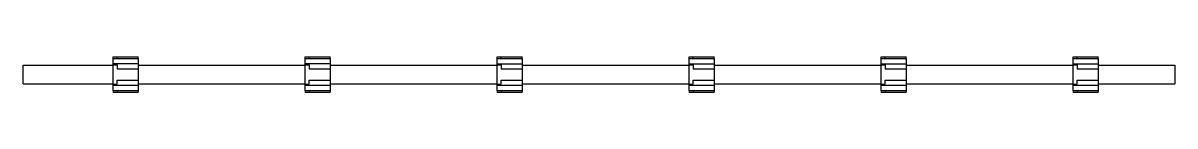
# Model space of a CAD drawing. Header units: millimetres. Extents: x -245 to 2755, y -46 to 46.
import ezdxf

# ---------------------------------------------------------------- set-up
doc = ezdxf.new("R2010")
doc.units = ezdxf.units.MM
doc.header["$MEASUREMENT"] = 0
doc.layers.add('KwikScaf Matrix', color=7, linetype='Continuous')

# ---------------------------------------------------------------- blocks, each defined once
blk = doc.blocks.new('109030xz')
at = {"layer": 'KwikScaf Matrix', "color": 0, "extrusion": (0, 1, 2.22045e-16)}
for p, q in [((-10, 42), (-10, 46)), ((-10, 46), (0, 46)), ((-10, 27.7), (-10, 42)), ((-10, 42), (0, 42)), ((0, 42), (0, 46)), ((0, 46), (55, 46)), ((0, 42), (55, 42)), ((55, 42), (55, 46)), ((55, 42), (55, 27.7)), ((490, 42), (490, 46)), ((490, 46), (500, 46)), ((490, 27.7), (490, 42)), ((490, 42), (500, 42)), ((500, 42), (500, 46)), ((500, 46), (555, 46)), ((500, 42), (555, 42)), ((555, 42), (555, 46)), ((555, 42), (555, 27.7)), ((990, 42), (990, 46)), ((990, 46), (1000, 46)), ((990, 27.7), (990, 42)), ((990, 42), (1000, 42)), ((1000, 42), (1000, 46)), ((1000, 46), (1055, 46)), ((1000, 42), (1055, 42)), ((1055, 42), (1055, 46)), ((1055, 42), (1055, 27.7)), ((1490, 42), (1490, 46)), ((1490, 46), (1500, 46)), ((1490, 27.7), (1490, 42)), ((1490, 42), (1500, 42)), ((1500, 42), (1500, 46)), ((1500, 46), (1555, 46)), ((1500, 42), (1555, 42)), ((1555, 42), (1555, 46)), ((1555, 42), (1555, 27.7)), ((1990, 42), (1990, 46)), ((1990, 46), (2000, 46)), ((1990, 27.7), (1990, 42)), ((1990, 42), (2000, 42)), ((2000, 42), (2000, 46)), ((2000, 46), (2055, 46)), ((2000, 42), (2055, 42)), ((2055, 42), (2055, 46)), ((2055, 42), (2055, 27.7)), ((2490, 42), (2490, 46)), ((2490, 46), (2500, 46)), ((2490, 27.7), (2490, 42)), ((2490, 42), (2500, 42)), ((2500, 42), (2500, 46)), ((2500, 46), (2555, 46)), ((2500, 42), (2555, 42)), ((2555, 42), (2555, 46)), ((2555, 42), (2555, 27.7)), ((-245, -24), (-245, 24)), ((-245, 24), (-10, 24)), ((-10, 25), (-10, 27.7)), ((55, 27.7), (-10, 27.7)), ((-10, -25), (-10, 25)), ((-10, 25), (0, 25)), ((0, 25), (0, 15)), ((0, 15), (55, 15)), ((55, 27.7), (55, 15)), ((55, 24), (490, 24)), ((55, 15), (55, -15)), ((490, 25), (490, 27.7)), ((555, 27.7), (490, 27.7)), ((490, -25), (490, 25)), ((490, 25), (500, 25)), ((500, 25), (500, 15)), ((500, 15), (555, 15)), ((555, 27.7), (555, 15)), ((555, 24), (990, 24)), ((555, 15), (555, -15)), ((990, 25), (990, 27.7)), ((990, 27.7), (1055, 27.7)), ((990, -25), (990, 25)), ((990, 25), (1000, 25)), ((1000, 25), (1000, 15)), ((1000, 15), (1055, 15)), ((1055, 27.7), (1055, 15)), ((1055, 24), (1490, 24)), ((1055, 15), (1055, -15)), ((1490, 27.7), (1555, 27.7)), ((1490, 25), (1490, 27.7)), ((1490, -25), (1490, 25)), ((1490, 25), (1500, 25)), ((1500, 25), (1500, 15)), ((1500, 15), (1555, 15)), ((1555, 27.7), (1555, 15)), ((1555, 24), (1990, 24)), ((1555, 15), (1555, -15)), ((1990, 27.7), (2055, 27.7)), ((1990, 25), (1990, 27.7)), ((1990, -25), (1990, 25)), ((1990, 25), (2000, 25)), ((2000, 25), (2000, 15)), ((2000, 15), (2055, 15)), ((2055, 27.7), (2055, 15)), ((2055, 24), (2490, 24)), ((2055, 15), (2055, -15)), ((2490, 27.7), (2555, 27.7)), ((2490, 25), (2490, 27.7)), ((2490, -25), (2490, 25)), ((2490, 25), (2500, 25)), ((2500, 25), (2500, 15)), ((2500, 15), (2555, 15)), ((2555, 27.7), (2555, 15)), ((2555, 24), (2755, 24)), ((2555, 15), (2555, -15)), ((2755, 24), (2755, -24)), ((-245, -24), (-10, -24)), ((-10, -27.7), (-10, -25)), ((-10, -25), (0, -25)), ((-10, -42), (-10, -27.7)), ((-10, -27.7), (55, -27.7)), ((0, -25), (0, -15)), ((0, -15), (55, -15)), ((55, -15), (55, -27.7)), ((55, -24), (490, -24)), ((55, -27.7), (55, -42)), ((490, -27.7), (490, -25)), ((490, -25), (500, -25)), ((490, -42), (490, -27.7)), ((490, -27.7), (555, -27.7)), ((500, -25), (500, -15)), ((500, -15), (555, -15)), ((555, -15), (555, -27.7)), ((555, -24), (990, -24)), ((555, -27.7), (555, -42)), ((990, -27.7), (990, -25)), ((990, -25), (1000, -25)), ((990, -42), (990, -27.7)), ((990, -27.7), (1055, -27.7)), ((1000, -25), (1000, -15)), ((1000, -15), (1055, -15)), ((1055, -15), (1055, -27.7)), ((1055, -24), (1490, -24)), ((1055, -27.7), (1055, -42)), ((1490, -27.7), (1490, -25)), ((1490, -25), (1500, -25)), ((1490, -42), (1490, -27.7)), ((1490, -27.7), (1555, -27.7)), ((1500, -15), (1555, -15)), ((1500, -25), (1500, -15)), ((1555, -15), (1555, -27.7)), ((1555, -24), (1990, -24)), ((1555, -27.7), (1555, -42)), ((1990, -27.7), (1990, -25)), ((1990, -25), (2000, -25)), ((1990, -42), (1990, -27.7)), ((1990, -27.7), (2055, -27.7)), ((2000, -15), (2055, -15)), ((2000, -25), (2000, -15)), ((2055, -15), (2055, -27.7)), ((2055, -24), (2490, -24)), ((2055, -27.7), (2055, -42)), ((2490, -27.7), (2490, -25)), ((2490, -25), (2500, -25)), ((2490, -42), (2490, -27.7)), ((2490, -27.7), (2555, -27.7)), ((2500, -15), (2555, -15)), ((2500, -25), (2500, -15)), ((2555, -15), (2555, -27.7)), ((2555, -24), (2755, -24)), ((2555, -27.7), (2555, -42)), ((-10, -42), (-10, -46)), ((-10, -42), (0, -42)), ((-10, -46), (0, -46)), ((0, -42), (0, -46)), ((0, -42), (55, -42)), ((0, -46), (55, -46)), ((55, -42), (55, -46)), ((490, -42), (490, -46)), ((490, -42), (500, -42)), ((490, -46), (500, -46)), ((500, -42), (500, -46)), ((500, -42), (555, -42)), ((500, -46), (555, -46)), ((555, -42), (555, -46)), ((990, -42), (990, -46)), ((990, -42), (1000, -42)), ((990, -46), (1000, -46)), ((1000, -42), (1000, -46)), ((1000, -42), (1055, -42)), ((1000, -46), (1055, -46)), ((1055, -42), (1055, -46)), ((1490, -42), (1490, -46)), ((1490, -42), (1500, -42)), ((1490, -46), (1500, -46)), ((1500, -42), (1500, -46)), ((1500, -42), (1555, -42)), ((1500, -46), (1555, -46)), ((1555, -42), (1555, -46)), ((1990, -42), (1990, -46)), ((1990, -42), (2000, -42)), ((1990, -46), (2000, -46)), ((2000, -42), (2000, -46)), ((2000, -42), (2055, -42)), ((2000, -46), (2055, -46)), ((2055, -42), (2055, -46)), ((2490, -42), (2490, -46)), ((2490, -42), (2500, -42)), ((2490, -46), (2500, -46)), ((2500, -42), (2500, -46)), ((2500, -42), (2555, -42)), ((2500, -46), (2555, -46)), ((2555, -42), (2555, -46))]:
    blk.add_line(p, q, dxfattribs=at)

msp = doc.modelspace()

# ---------------------------------------------------------------- block references
at = {"layer": 'KwikScaf Matrix', "color": 0}
msp.add_blockref('109030xz', (0, 0), dxfattribs=at)

doc.saveas('drawing.dxf')
